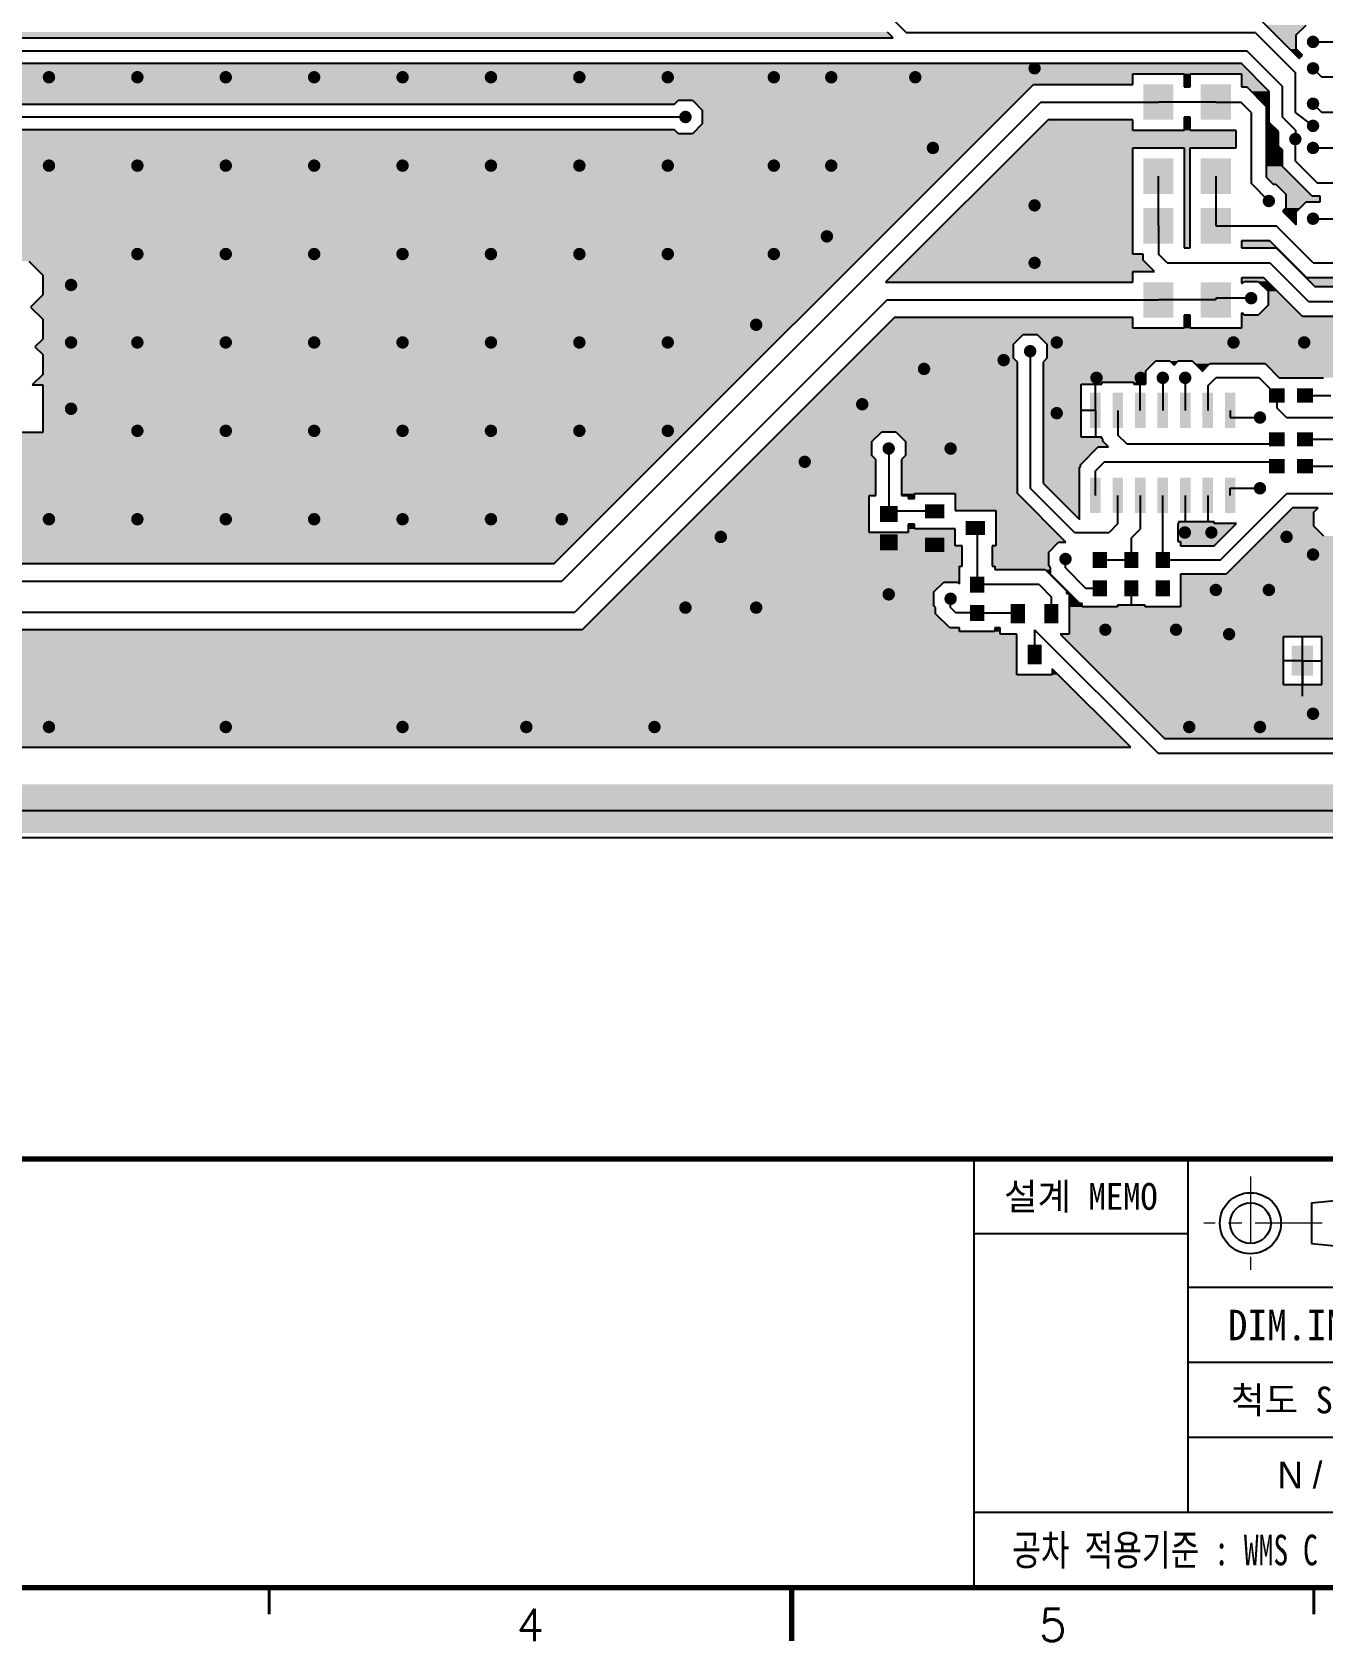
# Model space of a CAD drawing. Extents: x 295 to 953, y 10 to 290.
# Drawn here: x 616.1 to 736.6, y 9.8 to 160.2 of the extents above; entities that cross this region are included whole.
import ezdxf
from ezdxf.enums import TextEntityAlignment as Align

# ---------------------------------------------------------------- set-up
doc = ezdxf.new("R2010")
doc.units = 0
doc.header["$LTSCALE"] = 5
doc.header["$MEASUREMENT"] = 0
doc.linetypes.add('CENTER', pattern=[2, 1.25, -0.25, 0.25, -0.25])
doc.layers.get('0').update_dxf_attribs({"linetype": 'CONTINUOUS', "lineweight": 25})
for name, color, linetype in [('16_COMP_GBR', 1, 'CONTINUOUS'), ('SHEET', 3, 'CONTINUOUS'), ('문자', 4, 'CONTINUOUS'), ('테두리', 3, 'CONTINUOUS')]:
    doc.layers.add(name, color=color, linetype=linetype)
doc.layers.add('2', color=2, linetype='CENTER', lineweight=13)
doc.styles.get("Standard").update_dxf_attribs({"font": 'simplex.shx'})
doc.styles.add('굴림', font='')
doc.styles.add('굴림체', font='')
doc.styles.get('굴림').set_extended_font_data('Gulim')
doc.styles.get('굴림체').set_extended_font_data('GulimChe')

# ---------------------------------------------------------------- blocks, each defined once
blk = doc.blocks.new('C')
at = {"layer": '2'}
for p, q in [((252.83, 53.35), (252.83, 44.65)), ((269.53, 49), (248.48, 49))]:
    blk.add_line(p, q, dxfattribs=at)
at = {"layer": 'SHEET'}
for p, q in [((227, 55), (227, 15)), ((247, 55), (247, 22)), ((247, 48), (227, 48)), ((333, 43), (247, 43)), ((333, 36), (247, 36)), ((311, 29), (247, 29)), ((311, 22), (227, 22))]:
    blk.add_line(p, q, dxfattribs=at)
at = {"layer": 'SHEET', "color": 4}
for p, q in [((258.53, 50.9), (268.03, 51.85)), ((258.53, 50.9), (258.53, 47.1)), ((258.53, 47.1), (268.03, 46.15))]:
    blk.add_line(p, q, dxfattribs=at)
for radius in [2.85, 1.9]:
    blk.add_circle((252.83, 49), radius, dxfattribs=at)
at = {"layer": '테두리'}
for points, const_width in [([(15, 285), (15, 15), (405, 15), (405, 285), (15, 285)], 0.5), ([(15, 55), (405, 55)], 0.5), ([(161.25, 12.5), (161.25, 15)], 0.3), ([(210, 10), (210, 15)], 0.5), ([(258.75, 12.5), (258.75, 15)], 0.3)]:
    blk.add_lwpolyline(points, dxfattribs=dict(at, const_width=const_width))
at = {"layer": '문자', "style": '굴림체'}
for s, height, p in [('설계 MEMO', 2.5, (237, 51.5)), ('DIM.IN mm', 2.85, (259, 39.5)), ('척도 SCALE', 2.5, (259, 32.5))]:
    blk.add_text(s, height=height, dxfattribs=at).set_placement(p, align=Align.MIDDLE_CENTER)
at = {"layer": '문자', "style": '굴림체', "width": 0.75}
blk.add_text('공차 적용기준 : WMS C 40201', height=2.85, dxfattribs=at).set_placement((249, 18.5), align=Align.MIDDLE_CENTER)
at = {"layer": '문자'}
for s, p in [('4', (185.62, 11.5)), ('5', (234.38, 11.5))]:
    blk.add_text(s, height=3, dxfattribs=at).set_placement(p, align=Align.MIDDLE)

msp = doc.modelspace()

# ---------------------------------------------------------------- linework, layer by layer
at = {"const_width": 0.577}
for points in [[(735.36, 159.25, 1), (735.94, 159.25, 1)], [(617.39, 155.95, 1), (617.97, 155.95, 1)], [(625.64, 155.95, 1), (626.22, 155.95, 1)], [(633.89, 155.95, 1), (634.47, 155.95, 1)], [(642.14, 155.95, 1), (642.72, 155.95, 1)], [(650.39, 155.95, 1), (650.97, 155.95, 1)], [(658.64, 155.95, 1), (659.22, 155.95, 1)], [(666.89, 155.95, 1), (667.47, 155.95, 1)], [(675.14, 155.95, 1), (675.72, 155.95, 1)], [(685.04, 155.95, 1), (685.62, 155.95, 1)], [(690.4, 155.95, 1), (690.98, 155.95, 1)], [(698.24, 155.95, 1), (698.82, 155.95, 1)], [(709.38, 156.78, 1), (709.95, 156.78, 1)], [(735.36, 156.78, 1), (735.94, 156.78, 1)], [(735.36, 153.48, 1), (735.94, 153.48, 1)], [(676.79, 152.24, 1), (677.37, 152.24, 1)], [(735.36, 151.41, 1), (735.94, 151.41, 1)], [(733.71, 150.18, 1), (734.29, 150.18, 1)], [(699.89, 149.35, 1), (700.47, 149.35, 1)], [(735.36, 149.35, 1), (735.94, 149.35, 1)], [(617.39, 147.7, 1), (617.97, 147.7, 1)], [(625.64, 147.7, 1), (626.22, 147.7, 1)], [(633.89, 147.7, 1), (634.47, 147.7, 1)], [(642.14, 147.7, 1), (642.72, 147.7, 1)], [(650.39, 147.7, 1), (650.97, 147.7, 1)], [(658.64, 147.7, 1), (659.22, 147.7, 1)], [(666.89, 147.7, 1), (667.47, 147.7, 1)], [(675.14, 147.7, 1), (675.72, 147.7, 1)], [(685.04, 147.7, 1), (685.62, 147.7, 1)], [(690.4, 147.7, 1), (690.98, 147.7, 1)], [(709.38, 143.99, 1), (709.95, 143.99, 1)], [(731.24, 144.4, 1), (731.82, 144.4, 1)], [(735.36, 142.75, 1), (735.94, 142.75, 1)], [(689.99, 141.1, 1), (690.57, 141.1, 1)], [(625.64, 139.45, 1), (626.22, 139.45, 1)], [(633.89, 139.45, 1), (634.47, 139.45, 1)], [(642.14, 139.45, 1), (642.72, 139.45, 1)], [(650.39, 139.45, 1), (650.97, 139.45, 1)], [(658.64, 139.45, 1), (659.22, 139.45, 1)], [(666.89, 139.45, 1), (667.47, 139.45, 1)], [(675.14, 139.45, 1), (675.72, 139.45, 1)], [(685.04, 139.45, 1), (685.62, 139.45, 1)], [(709.38, 138.63, 1), (709.95, 138.63, 1)], [(619.45, 136.56, 1), (620.03, 136.56, 1)], [(729.59, 135.33, 1), (730.17, 135.33, 1)], [(683.39, 132.85, 1), (683.97, 132.85, 1)], [(619.45, 131.2, 1), (620.03, 131.2, 1)], [(625.64, 131.2, 1), (626.22, 131.2, 1)], [(633.89, 131.2, 1), (634.47, 131.2, 1)], [(642.14, 131.2, 1), (642.72, 131.2, 1)], [(650.39, 131.2, 1), (650.97, 131.2, 1)], [(658.64, 131.2, 1), (659.22, 131.2, 1)], [(666.89, 131.2, 1), (667.47, 131.2, 1)], [(675.14, 131.2, 1), (675.72, 131.2, 1)], [(708.96, 130.38, 1), (709.54, 130.38, 1)], [(711.44, 131.2, 1), (712.02, 131.2, 1)], [(727.94, 131.2, 1), (728.52, 131.2, 1)], [(734.54, 131.2, 1), (735.12, 131.2, 1)], [(706.49, 129.55, 1), (707.07, 129.55, 1)], [(699.06, 128.73, 1), (699.64, 128.73, 1)], [(715.15, 127.9, 1), (715.73, 127.9, 1)], [(719.28, 127.9, 1), (719.85, 127.9, 1)], [(721.34, 127.9, 1), (721.92, 127.9, 1)], [(723.43, 127.9, 1), (724.01, 127.9, 1)], [(619.45, 125.01, 1), (620.03, 125.01, 1)], [(693.29, 125.43, 1), (693.87, 125.43, 1)], [(711.44, 124.6, 1), (712.02, 124.6, 1)], [(625.64, 122.95, 1), (626.22, 122.95, 1)], [(633.89, 122.95, 1), (634.47, 122.95, 1)], [(642.14, 122.95, 1), (642.72, 122.95, 1)], [(650.39, 122.95, 1), (650.97, 122.95, 1)], [(658.64, 122.95, 1), (659.22, 122.95, 1)], [(666.89, 122.95, 1), (667.47, 122.95, 1)], [(675.14, 122.95, 1), (675.72, 122.95, 1)], [(730.41, 124.19, 1), (730.99, 124.19, 1)], [(695.76, 121.3, 1), (696.34, 121.3, 1)], [(701.54, 121.3, 1), (702.12, 121.3, 1)], [(687.93, 120.06, 1), (688.5, 120.06, 1)], [(730.41, 117.59, 1), (730.99, 117.59, 1)], [(617.39, 114.7, 1), (617.97, 114.7, 1)], [(625.64, 114.7, 1), (626.22, 114.7, 1)], [(633.89, 114.7, 1), (634.47, 114.7, 1)], [(642.14, 114.7, 1), (642.72, 114.7, 1)], [(650.39, 114.7, 1), (650.97, 114.7, 1)], [(658.64, 114.7, 1), (659.22, 114.7, 1)], [(665.24, 114.7, 1), (665.82, 114.7, 1)], [(680.09, 113.05, 1), (680.67, 113.05, 1)], [(723.4, 113.46, 1), (723.98, 113.46, 1)], [(725.88, 113.46, 1), (726.45, 113.46, 1)], [(732.89, 113.05, 1), (733.47, 113.05, 1)], [(712.26, 110.99, 1), (712.84, 110.99, 1)], [(735.36, 111.4, 1), (735.94, 111.4, 1)], [(721.34, 108.1, 1), (721.92, 108.1, 1)], [(726.29, 108.1, 1), (726.87, 108.1, 1)], [(731.24, 108.1, 1), (731.82, 108.1, 1)], [(676.79, 106.45, 1), (677.37, 106.45, 1)], [(683.39, 106.45, 1), (683.97, 106.45, 1)], [(695.76, 107.69, 1), (696.34, 107.69, 1)], [(701.54, 107.28, 1), (702.12, 107.28, 1)], [(715.98, 104.39, 1), (716.55, 104.39, 1)], [(722.58, 104.39, 1), (723.15, 104.39, 1)], [(727.53, 103.97, 1), (728.1, 103.97, 1)], [(735.36, 96.55, 1), (735.94, 96.55, 1)], [(617.39, 95.31, 1), (617.97, 95.31, 1)], [(633.89, 95.31, 1), (634.47, 95.31, 1)], [(650.39, 95.31, 1), (650.97, 95.31, 1)], [(661.94, 95.31, 1), (662.52, 95.31, 1)], [(673.9, 95.31, 1), (674.48, 95.31, 1)], [(723.81, 95.31, 1), (724.39, 95.31, 1)], [(730.41, 95.31, 1), (730.99, 95.31, 1)]]:
    msp.add_lwpolyline(points, format="xyb", close=True, dxfattribs=at)
for points in [[(722.62, 155.29), (722.62, 151.98), (719.81, 155.29), (719.81, 151.98)], [(727.98, 155.29), (727.98, 151.98), (725.17, 155.29), (725.17, 151.98)], [(722.62, 148.37), (722.62, 145.06), (719.81, 148.37), (719.81, 145.06)], [(727.98, 148.37), (727.98, 145.06), (725.17, 148.37), (725.17, 145.06)], [(722.62, 143.74), (722.62, 140.43), (719.81, 143.74), (719.81, 140.43)], [(727.98, 143.74), (727.98, 140.43), (725.17, 143.74), (725.17, 140.43)], [(722.62, 136.82), (722.62, 133.51), (719.81, 136.82), (719.81, 133.51)], [(727.98, 136.82), (727.98, 133.51), (725.17, 136.82), (725.17, 133.51)], [(715.84, 126.5), (715.84, 123.2), (714.85, 126.5), (714.85, 123.2)], [(717.93, 126.5), (717.93, 123.2), (716.94, 126.5), (716.94, 123.2)], [(720.03, 126.5), (720.03, 123.2), (719.04, 126.5), (719.04, 123.2)], [(722.12, 126.5), (722.12, 123.2), (721.13, 126.5), (721.13, 123.2)], [(724.22, 126.5), (724.22, 123.2), (723.23, 126.5), (723.23, 123.2)], [(726.31, 126.5), (726.31, 123.2), (725.32, 126.5), (725.32, 123.2)], [(728.41, 126.5), (728.41, 123.2), (727.42, 126.5), (727.42, 123.2)], [(733.01, 126.91), (733.01, 125.59), (731.53, 126.91), (731.53, 125.59)], [(735.65, 126.91), (735.65, 125.59), (734.17, 126.91), (734.17, 125.59)], [(733.01, 122.82), (733.01, 121.5), (731.53, 122.82), (731.53, 121.5)], [(735.65, 122.82), (735.65, 121.5), (734.17, 122.82), (734.17, 121.5)], [(733.01, 120.31), (733.01, 118.99), (731.53, 120.31), (731.53, 118.99)], [(735.65, 120.31), (735.65, 118.99), (734.17, 120.31), (734.17, 118.99)], [(715.84, 118.58), (715.84, 115.28), (714.85, 118.58), (714.85, 115.28)], [(717.93, 118.58), (717.93, 115.28), (716.94, 118.58), (716.94, 115.28)], [(720.03, 118.58), (720.03, 115.28), (719.04, 118.58), (719.04, 115.28)], [(722.12, 118.58), (722.12, 115.28), (721.13, 118.58), (721.13, 115.28)], [(724.22, 118.58), (724.22, 115.28), (723.23, 118.58), (723.23, 115.28)], [(726.31, 118.58), (726.31, 115.28), (725.32, 118.58), (725.32, 115.28)], [(728.41, 118.58), (728.41, 115.28), (727.42, 118.58), (727.42, 115.28)], [(696.88, 115.94), (696.88, 114.45), (695.23, 115.94), (695.23, 114.45)], [(701.25, 116.1), (701.25, 114.78), (699.44, 116.1), (699.44, 114.78)], [(705.05, 114.54), (705.05, 113.22), (703.23, 114.54), (703.23, 113.22)], [(696.88, 113.3), (696.88, 111.81), (695.23, 113.3), (695.23, 111.81)], [(701.25, 112.97), (701.25, 111.65), (699.44, 112.97), (699.44, 111.65)], [(716.42, 111.63), (716.42, 110.15), (715.1, 111.63), (715.1, 110.15)], [(719.35, 111.63), (719.35, 110.15), (718.03, 111.63), (718.03, 110.15)], [(722.29, 111.63), (722.29, 110.15), (720.97, 111.63), (720.97, 110.15)], [(704.96, 109.34), (704.96, 107.85), (703.64, 109.34), (703.64, 107.85)], [(716.42, 108.99), (716.42, 107.51), (715.1, 108.99), (715.1, 107.51)], [(719.35, 108.99), (719.35, 107.51), (718.03, 108.99), (718.03, 107.51)], [(722.29, 108.99), (722.29, 107.51), (720.97, 108.99), (720.97, 107.51)], [(704.96, 106.7), (704.96, 105.21), (703.64, 106.7), (703.64, 105.21)], [(708.76, 106.78), (708.76, 104.97), (707.44, 106.78), (707.44, 104.97)], [(711.89, 106.78), (711.89, 104.97), (710.57, 106.78), (710.57, 104.97)], [(710.33, 102.99), (710.33, 101.17), (709.01, 102.99), (709.01, 101.17)], [(735.65, 102.9), (735.65, 100.1), (733.67, 102.9), (733.67, 100.1)]]:
    msp.add_solid(points)
at = {"layer": '16_COMP_GBR', "color": 7}
for p, q in [((696.05, 161.73), (697.7, 160.08)), ((730.79, 161.27), (734.36, 157.7)), ((585.83, 159.62), (696.46, 159.62)), ((696.46, 159.62), (695.93, 160.16)), ((730.29, 160.08), (697.7, 160.08)), ((730.29, 160.08), (734, 156.36)), ((734.08, 159.9), (735, 160.82)), ((734.08, 158.6), (734.08, 159.9)), ((586.33, 158.43), (729.47, 158.43)), ((732.77, 155.13), (729.47, 158.43)), ((734.67, 158.01), (734.08, 158.6)), ((734.36, 157.7), (734.67, 158.01)), ((735.65, 159.25), (739.57, 159.25)), ((728.97, 157.23), (586.82, 157.23)), ((731.57, 154.63), (728.97, 157.23)), ((735.65, 156.78), (736.48, 155.95)), ((664.84, 110.58), (709.55, 155.28)), ((709.55, 155.28), (718.82, 155.28)), ((718.82, 156.28), (723.61, 156.28)), ((718.82, 155.28), (718.82, 156.28)), ((723.61, 156.28), (723.61, 155.04)), ((723.61, 155.04), (724.18, 155.04)), ((724.18, 156.28), (728.97, 156.28)), ((724.18, 155.04), (724.18, 156.28)), ((728.97, 156.28), (728.97, 155.04)), ((728.97, 155.04), (729.48, 155.04)), ((729.48, 155.04), (731.28, 153.23)), ((732.77, 155.13), (732.77, 152.24)), ((734, 152.65), (734, 156.36)), ((739.57, 155.95), (736.48, 155.95)), ((586.66, 153.43), (676.06, 153.43)), ((710.24, 153.63), (665.53, 108.93)), ((676.06, 153.43), (676.43, 153.8)), ((676.43, 153.8), (677.73, 153.8)), ((677.73, 153.8), (678.65, 152.89)), ((710.24, 153.63), (721.22, 153.63)), ((726.58, 153.63), (721.22, 153.63)), ((726.58, 153.63), (728.9, 153.63)), ((729.88, 152.65), (728.9, 153.63)), ((731.57, 151.74), (731.57, 154.63)), ((735.65, 153.48), (736.48, 152.65)), ((587.15, 152.24), (677.08, 152.24)), ((678.65, 152.89), (678.65, 151.59)), ((710.92, 151.98), (695.75, 136.82)), ((718.82, 151.98), (710.92, 151.98)), ((718.82, 150.99), (718.82, 151.98)), ((723.61, 152.23), (723.61, 150.99)), ((724.18, 152.23), (723.61, 152.23)), ((724.18, 150.99), (724.18, 152.23)), ((729.88, 152.65), (729.88, 146.05)), ((731.28, 153.23), (731.28, 146.63)), ((734, 151), (732.77, 152.24)), ((735.65, 151.41), (734, 152.65)), ((739.57, 152.65), (736.48, 152.65)), ((676.06, 151.04), (587.65, 151.04)), ((676.43, 150.67), (676.06, 151.04)), ((677.73, 150.67), (676.43, 150.67)), ((678.65, 151.59), (677.73, 150.67)), ((723.61, 150.99), (718.82, 150.99)), ((728.48, 150.99), (724.18, 150.99)), ((728.48, 149.36), (728.48, 150.99)), ((732.46, 150.85), (731.57, 151.74)), ((732.44, 150.83), (732.46, 150.85)), ((732.44, 149.53), (732.44, 150.83)), ((734, 151), (734, 150.18)), ((718.82, 149.36), (723.61, 149.36)), ((718.82, 139.44), (718.82, 149.36)), ((723.61, 149.36), (723.61, 140.03)), ((724.18, 149.36), (728.48, 149.36)), ((724.18, 140.03), (724.18, 149.36)), ((732.81, 149.16), (732.44, 149.53)), ((732.81, 147.62), (732.81, 149.16)), ((734, 148.11), (734, 150.18)), ((735.65, 149.35), (739.57, 149.35)), ((735.57, 144.85), (732.81, 147.62)), ((734, 148.11), (736.07, 146.05)), ((721.22, 142.08), (721.22, 146.72)), ((726.58, 146.72), (726.58, 142.08)), ((731.53, 144.4), (729.88, 146.05)), ((731.28, 146.63), (731.94, 145.97)), ((731.94, 145.97), (732.18, 145.97)), ((732.18, 145.97), (733.1, 145.05)), ((739.57, 146.05), (736.07, 146.05)), ((733.1, 145.05), (733.1, 143.75)), ((736.31, 144.85), (735.57, 144.85)), ((736.31, 144.31), (736.31, 144.85)), ((733.1, 143.75), (732.8, 143.46)), ((732.8, 143.46), (734.08, 142.18)), ((734.08, 143.4), (735, 144.32)), ((734.08, 142.18), (734.08, 143.4)), ((735, 144.32), (736.3, 144.32)), ((736.3, 144.32), (736.31, 144.31)), ((721.22, 142.08), (721.22, 139.45)), ((726.58, 142.08), (732.2, 142.08)), ((735.65, 138.63), (732.2, 142.08)), ((735.65, 142.75), (739.57, 142.75)), ((723.61, 140.03), (724.18, 140.03)), ((728.97, 140.68), (728.97, 140.03)), ((731.61, 140.68), (728.97, 140.68)), ((728.97, 140.03), (732.21, 140.03)), ((735.07, 137.22), (731.61, 140.68)), ((732.21, 140.03), (735.82, 136.41)), ((615.79, 138.79), (617.1, 137.48)), ((719.81, 139.44), (718.82, 139.44)), ((719.81, 138.87), (719.81, 139.44)), ((720.87, 137.81), (719.81, 138.87)), ((722.04, 138.63), (721.22, 139.45)), ((722.04, 138.63), (731.63, 138.63)), ((735.24, 135.01), (731.63, 138.63)), ((735.65, 138.63), (755.04, 138.63)), ((617.1, 137.48), (617.1, 135.64)), ((718.82, 137.81), (720.87, 137.81)), ((718.82, 136.82), (718.82, 137.81)), ((728.97, 137.22), (728.97, 136.73)), ((731.05, 137.22), (728.97, 137.22)), ((729.06, 136.73), (729.23, 136.89)), ((729.23, 136.89), (730.53, 136.89)), ((730.53, 136.89), (731.45, 135.98)), ((734.66, 133.61), (731.05, 137.22)), ((755.62, 137.22), (735.07, 137.22)), ((617.1, 135.64), (615.96, 134.5)), ((695.75, 136.82), (718.82, 136.82)), ((728.97, 136.73), (729.06, 136.73)), ((731.45, 135.98), (731.45, 134.68)), ((735.82, 136.41), (745.54, 136.41)), ((615.96, 134.5), (617.1, 133.36)), ((695.9, 135.17), (666.77, 106.04)), ((695.9, 135.17), (721.22, 135.17)), ((726.58, 135.17), (721.22, 135.17)), ((729.88, 135.33), (726.58, 135.33)), ((726.58, 135.33), (726.58, 135.17)), ((728.97, 133.92), (728.97, 132.52)), ((729.06, 133.92), (728.97, 133.92)), ((729.23, 133.76), (729.06, 133.92)), ((731.45, 134.68), (730.53, 133.76)), ((735.24, 135.01), (747.17, 135.01)), ((617.1, 133.36), (617.1, 131.52)), ((696.58, 133.52), (667.45, 104.39)), ((718.82, 133.52), (696.58, 133.52)), ((718.82, 132.52), (718.82, 133.52)), ((723.61, 132.52), (718.82, 132.52)), ((723.61, 133.76), (723.61, 132.52)), ((724.18, 133.76), (723.61, 133.76)), ((724.18, 132.52), (724.18, 133.76)), ((728.97, 132.52), (724.18, 132.52)), ((730.53, 133.76), (729.23, 133.76)), ((745.54, 133.61), (734.66, 133.61)), ((617.1, 131.52), (616.37, 130.79)), ((707.69, 131.03), (708.6, 131.94)), ((707.69, 129.73), (707.69, 131.03)), ((708.6, 131.94), (709.9, 131.94)), ((709.9, 131.94), (710.82, 131.03)), ((710.82, 131.03), (710.82, 129.73)), ((616.37, 130.79), (617.1, 130.06)), ((617.1, 130.06), (617.1, 128.22)), ((708.06, 129.36), (707.69, 129.73)), ((708.06, 117.09), (708.06, 129.36)), ((709.25, 130.38), (709.25, 117.59)), ((710.82, 129.73), (710.45, 129.36)), ((710.45, 129.36), (710.45, 118.08)), ((720.06, 128.55), (720.98, 129.47)), ((720.98, 129.47), (722.28, 129.47)), ((722.28, 129.47), (722.68, 129.07)), ((722.68, 129.07), (723.07, 129.47)), ((723.07, 129.47), (724.37, 129.47)), ((724.37, 129.47), (725.29, 128.55)), ((617.1, 128.22), (616.12, 127.24)), ((720.06, 127.32), (720.06, 128.55)), ((721.63, 127.9), (721.63, 124.85)), ((723.72, 127.9), (723.72, 124.85)), ((725.29, 128.48), (726.03, 129.22)), ((725.29, 128.55), (725.29, 128.48)), ((725.82, 127.14), (726.58, 127.9)), ((726.03, 129.22), (731.17, 129.22)), ((730.62, 127.9), (726.58, 127.9)), ((732.27, 126.25), (730.62, 127.9)), ((731.17, 129.22), (732.49, 127.9)), ((732.49, 127.9), (736.64, 127.9)), ((616.12, 127.24), (617.1, 127.24)), ((617.1, 127.24), (617.1, 122.79)), ((714.02, 127.32), (715.95, 127.32)), ((714.02, 122.37), (714.02, 127.32)), ((715.34, 124.85), (715.34, 127.32)), ((715.95, 127.49), (718.92, 127.49)), ((715.95, 127.32), (715.95, 127.49)), ((718.92, 127.49), (718.92, 127.32)), ((718.92, 127.32), (720.06, 127.32)), ((719.53, 124.85), (719.53, 127.32)), ((725.82, 127.14), (725.82, 124.85)), ((715.34, 124.85), (714.02, 124.85)), ((715.34, 124.85), (715.34, 122.37)), ((717.44, 124.85), (717.44, 122.56)), ((727.91, 124.85), (727.91, 124.19)), ((732.27, 126.25), (732.27, 125.1)), ((733.18, 124.19), (732.27, 125.1)), ((734.91, 126.25), (737.3, 126.25)), ((727.91, 124.19), (730.7, 124.19)), ((733.18, 124.19), (738.95, 124.19)), ((617.1, 122.79), (612.65, 122.79)), ((694.49, 121.95), (695.4, 122.87)), ((694.49, 120.65), (694.49, 121.95)), ((695.4, 122.87), (696.7, 122.87)), ((696.7, 122.87), (697.62, 121.95)), ((697.62, 121.95), (697.62, 120.65)), ((715.95, 122.37), (714.02, 122.37)), ((715.95, 122.21), (715.95, 122.37)), ((716.03, 122.21), (715.95, 122.21)), ((716.03, 121.98), (716.03, 122.21)), ((716.57, 121.45), (716.03, 121.98)), ((718.27, 121.73), (717.44, 122.56)), ((732.27, 122.16), (731.83, 121.73)), ((734.91, 122.16), (738.54, 122.16)), ((694.86, 120.28), (694.49, 120.65)), ((696.05, 121.3), (696.05, 115.2)), ((697.62, 120.65), (697.25, 120.28)), ((713.94, 119.79), (715.6, 121.45)), ((715.6, 121.45), (716.57, 121.45)), ((718.27, 121.73), (731.83, 121.73)), ((694.86, 116.93), (694.86, 120.28)), ((697.25, 120.28), (697.25, 116.93)), ((713.86, 119.57), (713.94, 119.57)), ((713.86, 114.68), (713.86, 119.57)), ((713.94, 119.57), (713.94, 119.79)), ((716.18, 120.05), (715.34, 119.21)), ((715.34, 116.93), (715.34, 119.21)), ((716.18, 120.05), (731.87, 120.05)), ((732.27, 119.65), (731.87, 120.05)), ((734.91, 119.65), (738.54, 119.65)), ((713.38, 113.46), (709.25, 117.59)), ((710.45, 118.08), (713.86, 114.68)), ((727.91, 117.59), (730.7, 117.59)), ((727.91, 116.93), (727.91, 117.59)), ((694.24, 116.93), (694.86, 116.93)), ((694.24, 113.46), (694.24, 116.93)), ((697.25, 116.93), (697.87, 116.93)), ((697.87, 116.93), (697.87, 116.64)), ((697.87, 116.64), (698.45, 116.64)), ((698.45, 117.09), (702.24, 117.09)), ((698.45, 116.64), (698.45, 117.09)), ((702.24, 117.09), (702.24, 115.53)), ((712.59, 112.55), (708.06, 117.09)), ((717.44, 114.29), (717.44, 116.93)), ((719.53, 116.93), (719.53, 113.76)), ((721.63, 110.89), (721.63, 116.93)), ((723.72, 116.93), (723.72, 114.45)), ((725.82, 116.93), (725.82, 114.45)), ((726.99, 110.89), (733.18, 117.08)), ((738.54, 117.08), (733.18, 117.08)), ((700.34, 115.44), (696.05, 115.44)), ((696.05, 115.44), (696.05, 115.2)), ((702.24, 115.53), (706.04, 115.53)), ((706.04, 115.53), (706.04, 112.22)), ((723.11, 114.45), (723.11, 114.29)), ((726.43, 114.45), (723.11, 114.45)), ((726.43, 114.29), (726.43, 114.45)), ((733.72, 115.76), (727.54, 109.57)), ((736.14, 115.76), (733.72, 115.76)), ((735.74, 115.35), (736.14, 115.76)), ((735.74, 114.05), (735.74, 115.35)), ((697.87, 113.46), (694.24, 113.46)), ((697.87, 114.25), (697.87, 113.46)), ((698.45, 114.25), (697.87, 114.25)), ((698.45, 113.79), (698.45, 114.25)), ((702.24, 113.79), (698.45, 113.79)), ((702.24, 112.22), (702.24, 113.79)), ((704.14, 113.88), (704.3, 113.88)), ((704.3, 113.88), (704.3, 108.6)), ((713.38, 113.46), (716.61, 113.46)), ((717.44, 114.29), (716.61, 113.46)), ((718.69, 112.92), (719.53, 113.76)), ((718.69, 112.92), (718.69, 110.89)), ((723.03, 114.29), (723.03, 112.62)), ((723.11, 114.29), (723.03, 114.29)), ((728.52, 114.29), (726.43, 114.29)), ((726.44, 112.21), (728.52, 114.29)), ((736.65, 113.13), (735.74, 114.05)), ((702.9, 112.22), (702.24, 112.22)), ((702.9, 110.33), (702.9, 112.22)), ((705.71, 112.22), (705.71, 110.33)), ((706.04, 112.22), (705.71, 112.22)), ((710.99, 111.64), (711.9, 112.55)), ((710.99, 110.34), (710.99, 111.64)), ((711.9, 112.55), (712.59, 112.55)), ((723.03, 112.62), (723.28, 112.62)), ((723.28, 112.62), (723.28, 112.21)), ((723.28, 112.21), (726.44, 112.21)), ((564.74, 110.58), (664.84, 110.58)), ((702.65, 110.33), (702.9, 110.33)), ((702.65, 108.67), (702.65, 110.33)), ((705.71, 110.33), (705.95, 110.33)), ((705.95, 110.33), (705.95, 110)), ((705.95, 110), (710.66, 110)), ((710.66, 110), (712.64, 108.02)), ((711.15, 110.17), (710.99, 110.34)), ((711.15, 109.58), (711.15, 110.17)), ((712.55, 110.16), (712.55, 110.99)), ((712.55, 110.16), (714.46, 108.25)), ((718.69, 110.89), (715.76, 110.89)), ((726.99, 110.89), (721.63, 110.89)), ((564.05, 108.93), (665.53, 108.93)), ((700.26, 107.93), (701.18, 108.84)), ((701.18, 108.84), (702.48, 108.84)), ((702.48, 108.84), (702.65, 108.67)), ((710.08, 108.6), (704.3, 108.6)), ((710.08, 108.6), (711.23, 107.44)), ((713.88, 106.85), (711.15, 109.58)), ((723.28, 109.57), (723.28, 106.52)), ((727.54, 109.57), (723.28, 109.57)), ((700.26, 106.63), (700.26, 107.93)), ((701.83, 106.45), (701.83, 107.28)), ((711.23, 105.87), (711.23, 107.44)), ((712.64, 108.02), (712.64, 107.77)), ((712.64, 107.77), (712.88, 107.77)), ((712.88, 107.77), (712.88, 103.97)), ((714.11, 106.85), (713.88, 106.85)), ((714.11, 106.52), (714.11, 106.85)), ((715.76, 108.25), (714.46, 108.25)), ((718.69, 108.25), (718.69, 106.68)), ((721.63, 108.25), (721.63, 108.1)), ((562.82, 106.04), (666.77, 106.04)), ((700.43, 106.46), (700.26, 106.63)), ((700.43, 105.87), (700.43, 106.46)), ((701.74, 104.55), (700.43, 105.87)), ((701.83, 106.45), (702.32, 105.96)), ((704.3, 105.96), (702.32, 105.96)), ((704.3, 105.96), (708.1, 105.96)), ((708.1, 105.96), (708.1, 105.87)), ((717.41, 106.52), (714.11, 106.52)), ((717.41, 106.68), (717.41, 106.52)), ((719.98, 106.68), (717.41, 106.68)), ((719.98, 106.52), (719.98, 106.68)), ((723.28, 106.52), (719.98, 106.52)), ((667.45, 104.39), (562.13, 104.39)), ((702.65, 104.55), (701.74, 104.55)), ((702.65, 104.22), (702.65, 104.55)), ((705.95, 104.22), (702.65, 104.22)), ((705.95, 104.55), (705.95, 104.22)), ((706.45, 104.55), (705.95, 104.55)), ((706.45, 103.97), (706.45, 104.55)), ((708.02, 103.97), (706.45, 103.97)), ((708.02, 100.18), (708.02, 103.97)), ((709.67, 104.39), (721.22, 92.84)), ((709.67, 104.39), (709.67, 102.08)), ((712.06, 103.97), (721.8, 94.24)), ((712.88, 103.97), (712.06, 103.97)), ((732.85, 103.73), (732.85, 99.27)), ((736.48, 103.73), (732.85, 103.73)), ((734.66, 101.5), (734.66, 103.73)), ((736.48, 99.27), (736.48, 103.73)), ((734.66, 101.5), (732.85, 101.5)), ((734.66, 98.2), (734.66, 101.5)), ((734.66, 101.5), (734.66, 99.27)), ((734.66, 101.5), (736.48, 101.5)), ((711.32, 100.18), (708.02, 100.18)), ((711.32, 100.75), (711.32, 100.18)), ((718.65, 93.42), (711.32, 100.75)), ((732.85, 99.27), (736.48, 99.27)), ((520.49, 93.42), (718.65, 93.42)), ((721.8, 94.24), (747.85, 94.24)), ((774.02, 92.84), (721.22, 92.84)), ((842.08, 87.48), (508.78, 87.48)), ((505.48, 85), (865.18, 85))]:
    msp.add_line(p, q, dxfattribs=at)
for points in [[(581.02, 159.62), (581.55, 160.16), (696.46, 159.62), (695.93, 160.16)], [(581.02, 159.62), (581.02, 159.62), (585.83, 159.62), (696.46, 159.62)], [(732.16, 159.9), (731.24, 160.82), (734.08, 159.9), (735, 160.82)], [(733.46, 158.6), (732.16, 159.9), (734.08, 158.6), (734.08, 159.9)], [(734.05, 158.01), (733.46, 158.6), (734.67, 158.01), (734.08, 158.6)], [(734.36, 157.7), (734.05, 158.01), (734.36, 157.7), (734.67, 158.01)], [(585.87, 156.28), (586.82, 157.23), (729.92, 156.28), (728.97, 157.23)], [(586.82, 157.23), (586.82, 157.23), (728.97, 157.23), (586.82, 157.23)], [(583.4, 153.8), (584.88, 155.28), (708.07, 153.8), (709.55, 155.28)], [(584.88, 155.28), (585.87, 156.28), (718.82, 155.28), (718.82, 156.28)], [(584.88, 155.28), (584.88, 155.28), (709.55, 155.28), (718.82, 155.28)], [(585.87, 156.28), (585.87, 156.28), (718.82, 156.28), (723.61, 156.28)], [(723.61, 155.04), (723.61, 156.28), (724.18, 155.04), (724.18, 156.28)], [(723.61, 156.28), (723.61, 156.28), (724.18, 156.28), (728.97, 156.28)], [(728.97, 155.04), (728.97, 156.28), (731.16, 155.04), (729.92, 156.28)], [(729.88, 154.63), (729.48, 155.04), (731.57, 154.63), (731.16, 155.04)], [(583.03, 153.43), (583.4, 153.8), (676.06, 153.43), (676.43, 153.8)], [(583.03, 153.43), (583.03, 153.43), (586.66, 153.43), (676.06, 153.43)], [(583.4, 153.8), (583.4, 153.8), (676.43, 153.8), (677.73, 153.8)], [(678.65, 152.89), (677.73, 153.8), (707.16, 152.89), (708.07, 153.8)], [(731.28, 153.23), (729.88, 154.63), (731.57, 153.23), (731.57, 154.63)], [(678.65, 151.59), (678.65, 152.89), (705.86, 151.59), (707.16, 152.89)], [(709.92, 150.99), (710.92, 151.98), (718.82, 150.99), (718.82, 151.98)], [(710.92, 151.98), (710.92, 151.98), (718.82, 151.98), (710.92, 151.98)], [(723.61, 150.99), (723.61, 152.23), (724.18, 150.99), (724.18, 152.23)], [(723.61, 152.23), (723.61, 152.23), (724.18, 152.23), (723.61, 152.23)], [(731.28, 151.74), (731.28, 153.23), (731.57, 151.74), (731.57, 153.23)], [(582.12, 145.51), (587.28, 150.67), (699.78, 145.51), (704.94, 150.67)], [(587.28, 150.67), (587.65, 151.04), (676.43, 150.67), (676.06, 151.04)], [(587.65, 151.04), (587.65, 151.04), (676.06, 151.04), (587.65, 151.04)], [(677.73, 150.67), (678.65, 151.59), (704.94, 150.67), (705.86, 151.59)], [(708.3, 149.36), (709.92, 150.99), (728.48, 149.36), (728.48, 150.99)], [(709.92, 150.99), (709.92, 150.99), (728.48, 150.99), (724.18, 150.99)], [(731.28, 150.85), (731.28, 151.74), (732.46, 150.85), (731.57, 151.74)], [(731.28, 150.83), (731.28, 150.85), (732.44, 150.83), (732.46, 150.85)], [(731.28, 149.53), (731.28, 150.83), (732.44, 149.53), (732.44, 150.83)], [(698.37, 139.44), (708.3, 149.36), (718.82, 139.44), (718.82, 149.36)], [(708.3, 149.36), (708.3, 149.36), (718.82, 149.36), (723.61, 149.36)], [(723.61, 140.03), (723.61, 149.36), (724.18, 140.03), (724.18, 149.36)], [(723.61, 149.36), (723.61, 149.36), (724.18, 149.36), (728.48, 149.36)], [(731.28, 149.16), (731.28, 149.53), (732.81, 149.16), (732.44, 149.53)], [(731.28, 147.62), (731.28, 149.16), (732.81, 147.62), (732.81, 149.16)], [(731.28, 146.63), (731.28, 147.62), (733.79, 146.63), (732.81, 147.62)], [(731.94, 145.97), (731.28, 146.63), (734.46, 145.97), (733.79, 146.63)], [(733.1, 145.05), (732.18, 145.97), (735.37, 145.05), (734.46, 145.97)], [(579.81, 143.2), (582.12, 145.51), (697.47, 143.2), (699.78, 145.51)], [(733.1, 144.85), (733.1, 145.05), (735.57, 144.85), (735.37, 145.05)], [(733.1, 144.32), (733.1, 144.85), (736.31, 144.32), (736.31, 144.85)], [(733.1, 144.85), (733.1, 144.85), (736.31, 144.85), (735.57, 144.85)], [(565.46, 142.25), (564.5, 143.2), (696.52, 142.25), (697.47, 143.2)], [(732.8, 143.46), (733.1, 143.75), (734.14, 143.46), (734.44, 143.75)], [(732.86, 143.4), (732.8, 143.46), (734.08, 143.4), (734.14, 143.46)], [(734.08, 142.18), (732.86, 143.4), (734.08, 142.18), (734.08, 143.4)], [(733.1, 143.75), (733.1, 144.32), (734.44, 143.75), (735, 144.32)], [(733.1, 144.32), (733.1, 144.32), (735, 144.32), (736.3, 144.32)], [(736.31, 144.31), (736.3, 144.32), (736.31, 144.31), (736.31, 144.32)], [(565.46, 138.79), (565.46, 142.25), (693.06, 138.79), (696.52, 142.25)], [(728.97, 140.03), (728.97, 140.68), (732.27, 140.03), (731.61, 140.68)], [(728.97, 140.68), (728.97, 140.68), (731.61, 140.68), (728.97, 140.68)], [(735.01, 137.22), (732.21, 140.03), (735.07, 137.22), (732.27, 140.03)], [(617.1, 137.48), (615.79, 138.79), (691.75, 137.48), (693.06, 138.79)], [(696.75, 137.81), (697.81, 138.87), (720.87, 137.81), (719.81, 138.87)], [(697.81, 138.87), (698.37, 139.44), (719.81, 138.87), (719.81, 139.44)], [(698.37, 139.44), (698.37, 139.44), (719.81, 139.44), (718.82, 139.44)], [(617.1, 135.64), (617.1, 137.48), (689.91, 135.64), (691.75, 137.48)], [(695.75, 136.82), (696.75, 137.81), (718.82, 136.82), (718.82, 137.81)], [(696.75, 137.81), (696.75, 137.81), (718.82, 137.81), (720.87, 137.81)], [(728.97, 136.89), (728.97, 137.22), (731.38, 136.89), (731.05, 137.22)], [(728.97, 137.22), (728.97, 137.22), (731.05, 137.22), (728.97, 137.22)], [(728.97, 136.73), (728.97, 136.89), (729.06, 136.73), (729.23, 136.89)], [(728.97, 136.89), (728.97, 136.89), (729.23, 136.89), (730.53, 136.89)], [(731.45, 135.98), (730.53, 136.89), (732.29, 135.98), (731.38, 136.89)], [(735.08, 137.16), (735.01, 137.22), (761.09, 137.16), (761.02, 137.22)], [(735.82, 136.41), (735.08, 137.16), (745.54, 136.41), (746.28, 137.16)], [(735.08, 137.16), (735.08, 137.16), (746.28, 137.16), (748.06, 137.16)], [(615.96, 134.5), (617.1, 135.64), (688.77, 134.5), (689.91, 135.64)], [(731.45, 134.68), (731.45, 135.98), (733.59, 134.68), (732.29, 135.98)], [(617.1, 133.36), (615.96, 134.5), (687.63, 133.36), (688.77, 134.5)], [(728.97, 133.76), (728.97, 133.92), (729.23, 133.76), (729.06, 133.92)], [(728.97, 133.92), (728.97, 133.92), (729.06, 133.92), (728.97, 133.92)], [(730.53, 133.76), (731.45, 134.68), (734.51, 133.76), (733.59, 134.68)], [(617.1, 131.52), (617.1, 133.36), (685.78, 131.52), (687.63, 133.36)], [(695, 131.94), (695.58, 132.52), (746.87, 131.94), (746.29, 132.52)], [(695.58, 132.52), (696.58, 133.52), (718.82, 132.52), (718.82, 133.52)], [(696.58, 133.52), (696.58, 133.52), (718.82, 133.52), (696.58, 133.52)], [(723.61, 132.52), (723.61, 133.76), (724.18, 132.52), (724.18, 133.76)], [(723.61, 133.76), (723.61, 133.76), (724.18, 133.76), (723.61, 133.76)], [(728.97, 133.61), (728.97, 133.76), (734.66, 133.61), (734.51, 133.76)], [(728.97, 133.38), (728.97, 133.61), (745.77, 133.38), (745.54, 133.61)], [(728.97, 133.61), (728.97, 133.61), (745.54, 133.61), (734.66, 133.61)], [(728.97, 133.04), (728.97, 133.38), (745.77, 133.04), (745.77, 133.38)], [(728.97, 132.52), (728.97, 133.04), (746.29, 132.52), (745.77, 133.04)], [(616.37, 130.79), (617.1, 131.52), (685.06, 130.79), (685.78, 131.52)], [(692.79, 129.73), (694.09, 131.03), (707.69, 129.73), (707.69, 131.03)], [(694.09, 131.03), (695, 131.94), (707.69, 131.03), (708.6, 131.94)], [(695, 131.94), (695, 131.94), (708.6, 131.94), (709.9, 131.94)], [(710.82, 131.03), (709.9, 131.94), (747.79, 131.03), (746.87, 131.94)], [(710.82, 130.13), (710.82, 131.03), (748.68, 130.13), (747.79, 131.03)], [(617.1, 130.06), (616.37, 130.79), (684.33, 130.06), (685.06, 130.79)], [(617.1, 128.22), (617.1, 130.06), (682.48, 128.22), (684.33, 130.06)], [(685.93, 122.87), (692.42, 129.36), (708.06, 122.87), (708.06, 129.36)], [(692.42, 129.36), (692.79, 129.73), (708.06, 129.36), (707.69, 129.73)], [(710.45, 129.36), (710.56, 129.47), (720.87, 129.36), (720.98, 129.47)], [(710.45, 128.55), (710.45, 129.36), (720.06, 128.55), (720.87, 129.36)], [(710.56, 129.47), (710.82, 129.73), (753.55, 129.47), (753.29, 129.73)], [(710.56, 129.47), (710.56, 129.47), (720.98, 129.47), (722.28, 129.47)], [(710.82, 129.73), (710.82, 130.13), (753.29, 129.73), (752.89, 130.13)], [(710.82, 130.13), (710.82, 130.13), (749.31, 130.13), (748.68, 130.13)], [(722.68, 129.07), (722.28, 129.47), (722.68, 129.07), (723.07, 129.47)], [(722.28, 129.47), (722.28, 129.47), (723.07, 129.47), (724.37, 129.47)], [(724.62, 129.22), (724.37, 129.47), (753.8, 129.22), (753.55, 129.47)], [(616.12, 127.24), (617.1, 128.22), (681.51, 127.24), (682.48, 128.22)], [(710.45, 127.49), (710.45, 128.55), (720.06, 127.49), (720.06, 128.55)], [(725.29, 128.55), (724.62, 129.22), (725.36, 128.55), (726.03, 129.22)], [(724.62, 129.22), (724.62, 129.22), (726.03, 129.22), (731.17, 129.22)], [(725.29, 128.48), (725.29, 128.55), (725.29, 128.48), (725.36, 128.55)], [(732.24, 128.14), (731.17, 129.22), (754.88, 128.14), (753.8, 129.22)], [(732.49, 127.9), (732.24, 128.14), (754.88, 127.9), (754.88, 128.14)], [(617.1, 122.79), (617.1, 127.24), (677.05, 122.79), (681.51, 127.24)], [(710.45, 127.32), (710.45, 127.49), (715.95, 127.32), (715.95, 127.49)], [(710.45, 127.49), (710.45, 127.49), (715.95, 127.49), (718.92, 127.49)], [(710.45, 122.37), (710.45, 127.32), (714.02, 122.37), (714.02, 127.32)], [(710.45, 127.32), (710.45, 127.32), (714.02, 127.32), (715.95, 127.32)], [(718.92, 127.32), (718.92, 127.49), (720.06, 127.32), (720.06, 127.49)], [(587.07, 118.5), (587.07, 122.79), (672.77, 118.5), (677.05, 122.79)], [(683.71, 120.65), (685.01, 121.95), (694.49, 120.65), (694.49, 121.95)], [(685.01, 121.95), (685.93, 122.87), (694.49, 121.95), (695.4, 122.87)], [(685.93, 122.87), (685.93, 122.87), (695.4, 122.87), (696.7, 122.87)], [(697.62, 121.95), (696.7, 122.87), (708.06, 121.95), (708.06, 122.87)], [(697.62, 120.65), (697.62, 121.95), (708.06, 120.65), (708.06, 121.95)], [(710.45, 122.21), (710.45, 122.37), (715.95, 122.21), (715.95, 122.37)], [(710.45, 122.37), (710.45, 122.37), (715.95, 122.37), (714.02, 122.37)], [(710.45, 121.98), (710.45, 122.21), (716.03, 121.98), (716.03, 122.21)], [(710.45, 122.21), (710.45, 122.21), (716.03, 122.21), (715.95, 122.21)], [(710.45, 121.45), (710.45, 121.98), (716.57, 121.45), (716.03, 121.98)], [(683.34, 120.28), (683.71, 120.65), (694.86, 120.28), (694.49, 120.65)], [(697.25, 120.28), (697.62, 120.65), (708.06, 120.28), (708.06, 120.65)], [(710.45, 119.79), (710.45, 121.45), (713.94, 119.79), (715.6, 121.45)], [(710.45, 121.45), (710.45, 121.45), (715.6, 121.45), (716.57, 121.45)], [(679.99, 116.93), (683.34, 120.28), (694.86, 116.93), (694.86, 120.28)], [(697.25, 117.09), (697.25, 120.28), (708.06, 117.09), (708.06, 120.28)], [(710.45, 119.57), (710.45, 119.79), (713.94, 119.57), (713.94, 119.79)], [(710.45, 118.08), (710.45, 119.57), (713.86, 118.08), (713.86, 119.57)], [(710.45, 119.57), (710.45, 119.57), (713.86, 119.57), (713.94, 119.57)], [(583.19, 116.85), (583.19, 118.5), (671.11, 116.85), (672.77, 118.5)], [(713.86, 114.68), (710.45, 118.08), (713.86, 114.68), (713.86, 118.08)], [(584.02, 116.68), (584.02, 116.85), (670.95, 116.68), (671.11, 116.85)], [(589.13, 111.07), (589.13, 116.68), (665.34, 111.07), (670.95, 116.68)], [(676.52, 113.46), (679.99, 116.93), (694.24, 113.46), (694.24, 116.93)], [(679.99, 116.93), (679.99, 116.93), (694.24, 116.93), (694.86, 116.93)], [(697.25, 116.93), (697.25, 117.09), (698.45, 116.93), (698.45, 117.09)], [(697.25, 117.09), (697.25, 117.09), (698.45, 117.09), (702.24, 117.09)], [(697.87, 116.64), (697.87, 116.93), (698.45, 116.64), (698.45, 116.93)], [(702.24, 115.53), (702.24, 117.09), (709.62, 115.53), (708.06, 117.09)], [(706.04, 112.55), (706.04, 115.53), (712.59, 112.55), (709.62, 115.53)], [(723.11, 114.29), (723.11, 114.45), (726.43, 114.29), (726.43, 114.45)], [(723.11, 114.45), (723.11, 114.45), (726.43, 114.45), (723.11, 114.45)], [(732.02, 114.05), (733.31, 115.35), (735.74, 114.05), (735.74, 115.35)], [(733.31, 115.35), (733.72, 115.76), (735.74, 115.35), (736.14, 115.76)], [(733.72, 115.76), (733.72, 115.76), (736.14, 115.76), (733.72, 115.76)], [(675.29, 112.22), (676.52, 113.46), (702.24, 112.22), (702.24, 113.46)], [(697.87, 113.79), (697.87, 114.25), (698.45, 113.79), (698.45, 114.25)], [(697.87, 114.25), (697.87, 114.25), (698.45, 114.25), (697.87, 114.25)], [(697.87, 113.46), (697.87, 113.79), (702.24, 113.46), (702.24, 113.79)], [(697.87, 113.79), (697.87, 113.79), (702.24, 113.79), (698.45, 113.79)], [(723.03, 112.62), (723.03, 114.29), (726.86, 112.62), (728.52, 114.29)], [(723.03, 114.29), (723.03, 114.29), (728.52, 114.29), (726.43, 114.29)], [(727.54, 109.57), (731.1, 113.13), (741.27, 109.57), (737.71, 113.13)], [(731.1, 113.13), (731.27, 113.31), (736.65, 113.13), (736.48, 113.31)], [(731.1, 113.13), (731.1, 113.13), (737.71, 113.13), (736.65, 113.13)], [(731.27, 113.31), (732.02, 114.05), (736.48, 113.31), (735.74, 114.05)], [(673.39, 110.33), (675.29, 112.22), (702.9, 110.33), (702.9, 112.22)], [(675.29, 112.22), (675.29, 112.22), (702.9, 112.22), (702.24, 112.22)], [(705.71, 111.64), (705.71, 112.22), (710.99, 111.64), (711.57, 112.22)], [(705.71, 110.34), (705.71, 111.64), (710.99, 110.34), (710.99, 111.64)], [(706.04, 112.55), (706.04, 112.55), (711.9, 112.55), (712.59, 112.55)], [(706.04, 112.22), (706.04, 112.55), (711.57, 112.22), (711.9, 112.55)], [(723.28, 112.21), (723.28, 112.62), (726.44, 112.21), (726.86, 112.62)], [(564.74, 110.58), (564.41, 110.91), (664.84, 110.58), (665.17, 110.91)], [(584.02, 110.91), (584.02, 111.07), (665.17, 110.91), (665.34, 111.07)], [(671.9, 108.84), (673.39, 110.33), (702.65, 108.84), (702.65, 110.33)], [(673.39, 110.33), (673.39, 110.33), (702.65, 110.33), (702.9, 110.33)], [(705.71, 110.33), (705.71, 110.34), (711, 110.33), (710.99, 110.34)], [(705.95, 110.17), (705.95, 110.33), (711.15, 110.17), (711, 110.33)], [(705.95, 110), (705.95, 110.17), (711.15, 110), (711.15, 110.17)], [(711.07, 109.58), (710.66, 110), (711.15, 109.58), (711.15, 110)], [(670.99, 107.93), (671.9, 108.84), (700.26, 107.93), (701.18, 108.84)], [(671.9, 108.84), (671.9, 108.84), (701.18, 108.84), (702.48, 108.84)], [(702.65, 108.67), (702.48, 108.84), (702.65, 108.67), (702.65, 108.84)], [(712.64, 108.02), (711.07, 109.58), (712.71, 108.02), (711.15, 109.58)], [(723.28, 109.17), (723.28, 109.57), (741.67, 109.17), (741.27, 109.57)], [(723.28, 109.09), (723.28, 109.17), (754.95, 109.09), (754.87, 109.17)], [(723.28, 109.17), (723.28, 109.17), (754.87, 109.17), (741.67, 109.17)], [(723.28, 106.52), (723.28, 109.09), (745.61, 106.52), (748.18, 109.09)], [(723.28, 109.09), (723.28, 109.09), (748.18, 109.09), (754.47, 109.09)], [(669.69, 106.63), (670.99, 107.93), (700.26, 106.63), (700.26, 107.93)], [(712.64, 107.77), (712.64, 108.02), (712.96, 107.77), (712.71, 108.02)], [(712.88, 106.85), (712.88, 107.77), (713.88, 106.85), (712.96, 107.77)], [(712.88, 106.52), (712.88, 106.85), (714.11, 106.52), (714.11, 106.85)], [(712.88, 106.85), (712.88, 106.85), (714.11, 106.85), (713.88, 106.85)], [(667.61, 104.55), (668.93, 105.87), (701.74, 104.55), (700.43, 105.87)], [(668.93, 105.87), (669.52, 106.46), (700.43, 105.87), (700.43, 106.46)], [(669.52, 106.46), (669.69, 106.63), (700.43, 106.46), (700.26, 106.63)], [(712.88, 104.64), (712.88, 106.52), (743.74, 104.64), (745.61, 106.52)], [(717.41, 106.52), (717.41, 106.68), (719.98, 106.52), (719.98, 106.68)], [(717.41, 106.68), (717.41, 106.68), (719.98, 106.68), (717.41, 106.68)], [(560.92, 104.22), (560.92, 104.39), (702.65, 104.22), (702.65, 104.39)], [(560.92, 103.97), (560.92, 104.22), (706.45, 103.97), (706.45, 104.22)], [(560.92, 103.97), (560.92, 103.97), (708.02, 103.97), (706.45, 103.97)], [(560.92, 103.89), (560.92, 103.97), (708.02, 103.89), (708.02, 103.97)], [(567.52, 103.73), (567.52, 103.89), (708.02, 103.73), (708.02, 103.89)], [(667.45, 104.39), (667.61, 104.55), (702.65, 104.39), (702.65, 104.55)], [(667.61, 104.55), (667.61, 104.55), (702.65, 104.55), (701.74, 104.55)], [(705.95, 104.22), (705.95, 104.55), (706.45, 104.22), (706.45, 104.55)], [(705.95, 104.55), (705.95, 104.55), (706.45, 104.55), (705.95, 104.55)], [(712.14, 103.89), (712.06, 103.97), (743.74, 103.89), (743.74, 103.97)], [(712.31, 103.73), (712.14, 103.89), (737.96, 103.73), (737.96, 103.89)], [(712.14, 103.89), (712.14, 103.89), (737.96, 103.89), (741.92, 103.89)], [(712.88, 103.97), (712.88, 104.64), (743.74, 103.97), (743.74, 104.64)], [(572.63, 100.18), (572.63, 103.73), (708.02, 100.18), (708.02, 103.73)], [(716.76, 99.27), (712.31, 103.73), (732.85, 99.27), (732.85, 103.73)], [(712.31, 103.73), (712.31, 103.73), (732.85, 103.73), (736.48, 103.73)], [(736.48, 99.27), (736.48, 103.73), (737.96, 99.27), (737.96, 103.73)], [(567.52, 99.11), (567.52, 99.27), (712.96, 99.11), (712.8, 99.27)], [(572.63, 99.27), (572.63, 100.18), (712.8, 99.27), (711.89, 100.18)], [(711.32, 100.18), (711.32, 100.75), (711.89, 100.18), (711.32, 100.75)], [(716.93, 99.11), (716.76, 99.27), (737.96, 99.11), (737.96, 99.27)], [(556.47, 93.91), (560.92, 98.36), (718.16, 93.91), (713.71, 98.36)], [(560.92, 98.36), (560.92, 99.11), (713.71, 98.36), (712.96, 99.11)], [(717.68, 98.36), (716.93, 99.11), (743.74, 98.36), (743.74, 99.11)], [(721.8, 94.24), (717.68, 98.36), (747.85, 94.24), (743.74, 98.36)], [(520.49, 93.42), (520.49, 93.91), (718.65, 93.42), (718.16, 93.91)], [(505.89, 88.46), (505.89, 89.95), (868.07, 88.46), (868.07, 89.95)], [(505.89, 89.95), (505.89, 89.95), (868.07, 89.95), (517.44, 89.95)], [(505.89, 85.82), (505.89, 88.46), (865.43, 85.82), (868.07, 88.46)], [(506.3, 85.41), (505.89, 85.82), (865.01, 85.41), (865.43, 85.82)]]:
    msp.add_solid(points, dxfattribs=at)

# ---------------------------------------------------------------- block references
msp.add_blockref('C', (476.98, 0))

# ---------------------------------------------------------------- texts
at = {"layer": '문자', "style": '굴림'}
msp.add_text('N / S', height=2.5, dxfattribs=at).set_placement((735.98, 25.5), align=Align.MIDDLE_CENTER)

doc.saveas('drawing.dxf')
